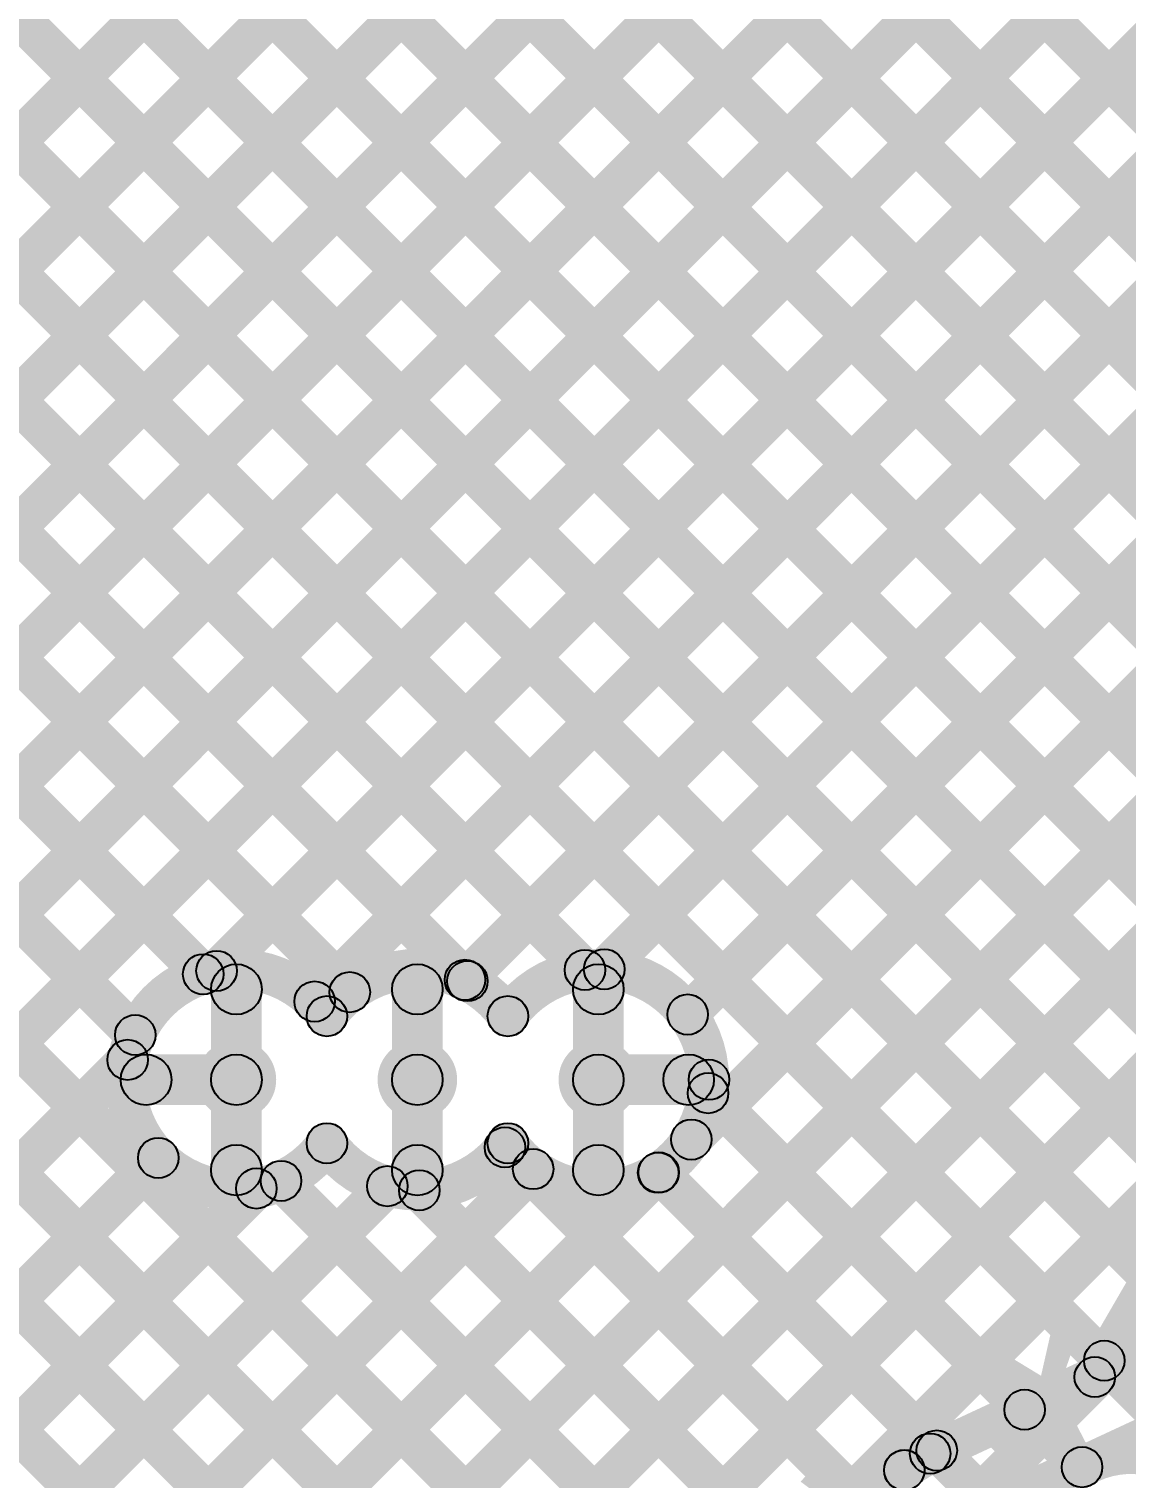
# Model space of a CAD drawing. Header units: millimetres. Extents: x 2.72 to 4.82, y 2.46 to 3.29.
# Drawn here: x 3.6684 to 3.8854, y 2.7142 to 3.0008 of the extents above; entities that cross this region are included whole.
import ezdxf

# ---------------------------------------------------------------- set-up
doc = ezdxf.new("R2010")
doc.units = ezdxf.units.MM
doc.header["$MEASUREMENT"] = 0
for name, color, linetype in [('BottomLayer', 5, 'Continuous'), ('TopLayer', 1, 'Continuous'), ('TopOverlay', 2, 'Continuous'), ('TopPaste', 8, 'Continuous'), ('TopSolder', 216, 'Continuous'), ('ViaHoleLayer', 16, 'Continuous')]:
    doc.layers.add(name, color=color, linetype=linetype)

# ---------------------------------------------------------------- blocks, each defined once
blk = doc.blocks.new('LED_0201_104')
at = {"layer": 'TopLayer'}
for points in [[(-0.01181, 0.00689), (-0.00394, 0.00689), (-0.00394, -0.00689), (-0.01181, -0.00689)], [(0.00394, 0.00689), (0.01181, 0.00689), (0.01181, -0.00689), (0.00394, -0.00689)]]:
    blk.add_hatch(color=1, dxfattribs=at).paths.add_polyline_path(points)
at = {"layer": 'TopOverlay'}
h = blk.add_hatch(color=2, dxfattribs=at)
edge = h.paths.add_edge_path()
edge.add_arc((-0.016, 0.011), 0.0025, 0, 360)
h = blk.add_hatch(color=2, dxfattribs=at)
edge = h.paths.add_edge_path()
edge.add_arc((-0.016, 0.011), 0.0025, 0, 360)
for points in [[(0.016, 0.0135), (0.016, 0.0085), (-0.016, 0.0085), (-0.016, 0.0135)], [(0.016, -0.013), (0.029, -0.013), (0.029, 0.013), (0.016, 0.013)], [(-0.0185, 0.011), (-0.0135, 0.011), (-0.0135, -0.011), (-0.0185, -0.011)], [(0.013, -0.011), (0.017, -0.011), (0.017, 0.011), (0.013, 0.011)], [(0.016, -0.0085), (0.016, -0.0135), (-0.016, -0.0135), (-0.016, -0.0085)]]:
    blk.add_hatch(color=2, dxfattribs=at).paths.add_polyline_path(points)
h = blk.add_hatch(color=2, dxfattribs=at)
edge = h.paths.add_edge_path()
edge.add_arc((0.016, 0.011), 0.0025, 0, 360)
h = blk.add_hatch(color=2, dxfattribs=at)
edge = h.paths.add_edge_path()
edge.add_arc((-0.016, -0.011), 0.0025, 0, 360)
h = blk.add_hatch(color=2, dxfattribs=at)
edge = h.paths.add_edge_path()
edge.add_arc((-0.016, -0.011), 0.0025, 0, 360)
h = blk.add_hatch(color=2, dxfattribs=at)
edge = h.paths.add_edge_path()
edge.add_arc((0.016, -0.011), 0.0025, 0, 360)
at = {"layer": 'TopPaste'}
for points in [[(-0.01181, 0.00689), (-0.00394, 0.00689), (-0.00394, -0.00689), (-0.01181, -0.00689)], [(0.00394, 0.00689), (0.01181, 0.00689), (0.01181, -0.00689), (0.00394, -0.00689)]]:
    blk.add_hatch(color=8, dxfattribs=at).paths.add_polyline_path(points)
at = {"layer": 'TopSolder'}
for points in [[(-0.01398, 0.00906), (-0.00177, 0.00906), (-0.00177, -0.00906), (-0.01398, -0.00906)], [(0.00177, 0.00906), (0.01398, 0.00906), (0.01398, -0.00906), (0.00177, -0.00906)]]:
    blk.add_hatch(color=216, dxfattribs=at).paths.add_polyline_path(points)
at = {"layer": 'TopOverlay'}
for centre in [(-0.016, 0.011), (-0.016, 0.011), (0.016, 0.011), (-0.016, -0.011), (-0.016, -0.011), (0.016, -0.011)]:
    blk.add_circle(centre, 0.0025, dxfattribs=at)

msp = doc.modelspace()

# ---------------------------------------------------------------- hatches: boundary and pattern name
at = {"layer": 'BottomLayer'}
for points in [[(3.49148, 3.17229), (3.49714, 3.17795), (3.9026, 2.77249), (3.89694, 2.76683)], [(3.51694, 3.17229), (3.5226, 3.17795), (3.91194, 2.7886), (3.90628, 2.78295)], [(3.54239, 3.17229), (3.54805, 3.17795), (3.92289, 2.80311), (3.91724, 2.79745)], [(3.566, 2.87304), (3.56035, 2.8787), (3.8596, 3.17795), (3.86525, 3.17229)], [(3.56669, 2.84827), (3.56104, 2.85393), (3.88505, 3.17795), (3.89071, 3.17229)], [(3.57317, 2.82929), (3.56751, 2.83495), (3.91051, 3.17795), (3.91616, 3.17229)], [(3.56785, 3.17229), (3.57351, 3.17795), (3.92589, 2.82557), (3.92023, 2.81991)], [(3.57964, 2.8103), (3.57398, 2.81596), (3.93596, 3.17795), (3.94162, 3.17229)], [(3.58611, 2.79132), (3.58045, 2.79698), (3.96142, 3.17795), (3.96708, 3.17229)], [(3.59331, 3.17229), (3.59896, 3.17795), (3.92583, 2.85108), (3.92017, 2.84542)], [(3.61876, 3.17229), (3.62442, 3.17795), (3.92583, 2.87654), (3.92017, 2.87088)], [(3.64422, 3.17229), (3.64987, 3.17795), (3.92583, 2.90199), (3.92017, 2.89634)], [(3.66967, 3.17229), (3.67533, 3.17795), (3.92583, 2.92745), (3.92017, 2.92179)], [(3.69513, 3.17229), (3.70079, 3.17795), (3.92583, 2.9529), (3.92017, 2.94725)], [(3.59258, 2.77234), (3.58692, 2.77799), (3.95738, 3.14846), (3.96304, 3.1428)], [(3.55917, 3.07914), (3.56483, 3.0848), (3.89325, 2.75638), (3.8876, 2.75072)], [(3.59905, 2.75335), (3.59339, 2.75901), (3.92017, 3.08579), (3.92583, 3.08013)], [(3.55917, 3.05369), (3.56483, 3.05935), (3.88391, 2.74026), (3.87826, 2.7346)], [(3.61153, 2.74038), (3.60588, 2.74603), (3.92017, 3.06033), (3.92583, 3.05467)], [(3.55917, 3.02823), (3.56483, 3.03389), (3.78118, 2.81754), (3.77552, 2.81188)], [(3.7083, 2.81169), (3.70264, 2.81735), (3.92017, 3.03487), (3.92583, 3.02922)], [(3.7277, 2.80563), (3.72204, 2.81129), (3.92017, 3.00942), (3.92583, 3.00376)], [(3.55917, 3.00278), (3.56483, 3.00843), (3.75793, 2.81533), (3.75227, 2.80968)], [(3.75744, 2.80992), (3.75178, 2.81557), (3.92017, 2.98396), (3.92583, 2.97831)], [(3.55917, 2.97732), (3.56483, 2.98298), (3.73466, 2.81314), (3.72901, 2.80749)], [(3.78499, 2.81201), (3.77934, 2.81767), (3.92017, 2.95851), (3.92583, 2.95285)], [(3.55917, 2.95187), (3.56483, 2.95752), (3.70566, 2.81669), (3.7, 2.81104)], [(3.55921, 2.92637), (3.56487, 2.93202), (3.69222, 2.80467), (3.68657, 2.79902)], [(3.8015, 2.80306), (3.79584, 2.80872), (3.92017, 2.93305), (3.92583, 2.92739)], [(3.80222, 2.77833), (3.79656, 2.78399), (3.92017, 2.9076), (3.92583, 2.90194)], [(3.55977, 2.90036), (3.56542, 2.90602), (3.78184, 2.6896), (3.77619, 2.68394)], [(3.73791, 2.68857), (3.73226, 2.69423), (3.92017, 2.88214), (3.92583, 2.87648)], [(3.56032, 2.87435), (3.56598, 2.88001), (3.75339, 2.6926), (3.74773, 2.68694)], [(3.76094, 2.68614), (3.75529, 2.6918), (3.92017, 2.85668), (3.92583, 2.85103)], [(3.56109, 2.84812), (3.56675, 2.85378), (3.72493, 2.69559), (3.71928, 2.68994)], [(3.78397, 2.68372), (3.77832, 2.68937), (3.92017, 2.83123), (3.92583, 2.82557)], [(3.57425, 2.80951), (3.57991, 2.81516), (3.69648, 2.69859), (3.69082, 2.69293)], [(3.7144, 2.793), (3.7044, 2.793), (3.7044, 2.81087), (3.7144, 2.81087)], [(3.7502, 2.793), (3.7402, 2.793), (3.7402, 2.81087), (3.7502, 2.81087)], [(3.786, 2.793), (3.776, 2.793), (3.776, 2.81087), (3.786, 2.81087)], [(3.62755, 2.73094), (3.62189, 2.7366), (3.68505, 2.79976), (3.69071, 2.7941)], [(3.69153, 2.788), (3.69153, 2.798), (3.7094, 2.798), (3.7094, 2.788)], [(3.781, 2.788), (3.781, 2.798), (3.79887, 2.798), (3.79887, 2.788)], [(3.80878, 2.68307), (3.80313, 2.68873), (3.91135, 2.79695), (3.91701, 2.7913)], [(3.7144, 2.77513), (3.7044, 2.77513), (3.7044, 2.793), (3.7144, 2.793)], [(3.7502, 2.77513), (3.7402, 2.77513), (3.7402, 2.793), (3.7502, 2.793)], [(3.786, 2.77513), (3.776, 2.77513), (3.776, 2.793), (3.786, 2.793)], [(3.79988, 2.78752), (3.80554, 2.79318), (3.86815, 2.73057), (3.86249, 2.72491)], [(3.88267, 2.73219), (3.87575, 2.7362), (3.90904, 2.79362), (3.91596, 2.78961)], [(3.64357, 2.7215), (3.63791, 2.72716), (3.69111, 2.78036), (3.69677, 2.7747)], [(3.75969, 2.77681), (3.76534, 2.78246), (3.83611, 2.71169), (3.83046, 2.70604)], [(3.69185, 2.69342), (3.6862, 2.69908), (3.76528, 2.77816), (3.77094, 2.7725)], [(3.71488, 2.69099), (3.70923, 2.69665), (3.79001, 2.77744), (3.79567, 2.77178)], [(3.79011, 2.77184), (3.79576, 2.7775), (3.85078, 2.72249), (3.84512, 2.71683)], [(3.65958, 2.71206), (3.65393, 2.71772), (3.71052, 2.77431), (3.71618, 2.76866)], [(3.6756, 2.70262), (3.66995, 2.70828), (3.73644, 2.77477), (3.7421, 2.76912)], [(3.71542, 2.77017), (3.72107, 2.77582), (3.80845, 2.68845), (3.80279, 2.68279)], [(3.74274, 2.7683), (3.74839, 2.77396), (3.82228, 2.70007), (3.81662, 2.69441)], [(3.84832, 2.71542), (3.84495, 2.72267), (3.87752, 2.73783), (3.8809, 2.73057)], [(3.85465, 2.70182), (3.85127, 2.70907), (3.88813, 2.72621), (3.8915, 2.71896)], [(3.80645, 2.68109), (3.8013, 2.68721), (3.83894, 2.71885), (3.84409, 2.71272)]]:
    msp.add_hatch(color=5, dxfattribs=at).paths.add_polyline_path(points)
h = msp.add_hatch(color=5, dxfattribs=at)
edge = h.paths.add_edge_path()
edge.add_arc((3.70283, 2.81386), 0.004, 0, 360)
h = msp.add_hatch(color=5, dxfattribs=at)
edge = h.paths.add_edge_path()
edge.add_arc((3.70547, 2.81452), 0.004, 0, 360)
h = msp.add_hatch(color=5, dxfattribs=at)
edge = h.paths.add_edge_path()
edge.add_arc((3.77835, 2.81471), 0.004, 0, 360)
h = msp.add_hatch(color=5, dxfattribs=at)
edge = h.paths.add_edge_path()
edge.add_arc((3.78216, 2.81484), 0.004, 0, 360)
h = msp.add_hatch(color=5, dxfattribs=at)
edge = h.paths.add_edge_path()
edge.add_arc((3.7094, 2.81087), 0.005, 0, 360)
h = msp.add_hatch(color=5, dxfattribs=at)
edge = h.paths.add_edge_path()
edge.add_arc((3.73183, 2.81032), 0.004, 0, 360)
h = msp.add_hatch(color=5, dxfattribs=at)
edge = h.paths.add_edge_path()
edge.add_arc((3.7452, 2.81087), 0.005, 0, 360)
h = msp.add_hatch(color=5, dxfattribs=at)
edge = h.paths.add_edge_path()
edge.add_arc((3.75461, 2.81275), 0.004, 0, 360)
h = msp.add_hatch(color=5, dxfattribs=at)
edge = h.paths.add_edge_path()
edge.add_arc((3.7551, 2.81251), 0.004, 0, 360)
h = msp.add_hatch(color=5, dxfattribs=at)
edge = h.paths.add_edge_path()
edge.add_arc((3.781, 2.81087), 0.005, 0, 360)
h = msp.add_hatch(color=5, dxfattribs=at)
edge = h.paths.add_edge_path()
edge.add_arc((3.72487, 2.80846), 0.004, 0, 360)
h = msp.add_hatch(color=5, dxfattribs=at)
edge = h.paths.add_edge_path()
edge.add_arc((3.7273, 2.80557), 0.004, 0, 360)
h = msp.add_hatch(color=5, dxfattribs=at)
edge = h.paths.add_edge_path()
edge.add_arc((3.7273, 2.80557), 0.004, 0, 360)
h = msp.add_hatch(color=5, dxfattribs=at)
edge = h.paths.add_edge_path()
edge.add_arc((3.7631, 2.80557), 0.004, 0, 360)
h = msp.add_hatch(color=5, dxfattribs=at)
edge = h.paths.add_edge_path()
edge.add_arc((3.7631, 2.80557), 0.004, 0, 360)
h = msp.add_hatch(color=5, dxfattribs=at)
edge = h.paths.add_edge_path()
edge.add_arc((3.79867, 2.80589), 0.004, 0, 360)
h = msp.add_hatch(color=5, dxfattribs=at)
edge = h.paths.add_edge_path()
edge.add_arc((3.68939, 2.80184), 0.004, 0, 360)
h = msp.add_hatch(color=5, dxfattribs=at)
edge = h.paths.add_edge_path()
edge.add_arc((3.68788, 2.79693), 0.004, 0, 360)
h = msp.add_hatch(color=5, dxfattribs=at)
edge = h.paths.add_edge_path()
edge.add_arc((3.7094, 2.793), 0.00787, 0, 360)
h = msp.add_hatch(color=5, dxfattribs=at)
edge = h.paths.add_edge_path()
edge.add_arc((3.7452, 2.793), 0.00787, 0, 360)
h = msp.add_hatch(color=5, dxfattribs=at)
edge = h.paths.add_edge_path()
edge.add_arc((3.781, 2.793), 0.00787, 0, 360)
h = msp.add_hatch(color=5, dxfattribs=at)
edge = h.paths.add_edge_path()
edge.add_arc((3.69153, 2.793), 0.005, 0, 360)
h = msp.add_hatch(color=5, dxfattribs=at)
edge = h.paths.add_edge_path()
edge.add_arc((3.7094, 2.793), 0.005, 0, 360)
h = msp.add_hatch(color=5, dxfattribs=at)
edge = h.paths.add_edge_path()
edge.add_arc((3.7094, 2.793), 0.005, 0, 360)
h = msp.add_hatch(color=5, dxfattribs=at)
edge = h.paths.add_edge_path()
edge.add_arc((3.7094, 2.793), 0.005, 0, 360)
h = msp.add_hatch(color=5, dxfattribs=at)
edge = h.paths.add_edge_path()
edge.add_arc((3.7452, 2.793), 0.005, 0, 360)
h = msp.add_hatch(color=5, dxfattribs=at)
edge = h.paths.add_edge_path()
edge.add_arc((3.7452, 2.793), 0.005, 0, 360)
h = msp.add_hatch(color=5, dxfattribs=at)
edge = h.paths.add_edge_path()
edge.add_arc((3.781, 2.793), 0.005, 0, 360)
h = msp.add_hatch(color=5, dxfattribs=at)
edge = h.paths.add_edge_path()
edge.add_arc((3.781, 2.793), 0.005, 0, 360)
h = msp.add_hatch(color=5, dxfattribs=at)
edge = h.paths.add_edge_path()
edge.add_arc((3.781, 2.793), 0.005, 0, 360)
h = msp.add_hatch(color=5, dxfattribs=at)
edge = h.paths.add_edge_path()
edge.add_arc((3.79887, 2.793), 0.005, 0, 360)
h = msp.add_hatch(color=5, dxfattribs=at)
edge = h.paths.add_edge_path()
edge.add_arc((3.80271, 2.79035), 0.004, 0, 360)
h = msp.add_hatch(color=5, dxfattribs=at)
edge = h.paths.add_edge_path()
edge.add_arc((3.80287, 2.793), 0.004, 0, 360)
h = msp.add_hatch(color=5, dxfattribs=at)
edge = h.paths.add_edge_path()
edge.add_arc((3.80287, 2.793), 0.004, 0, 360)
h = msp.add_hatch(color=5, dxfattribs=at)
edge = h.paths.add_edge_path()
edge.add_arc((3.7273, 2.78043), 0.004, 0, 360)
h = msp.add_hatch(color=5, dxfattribs=at)
edge = h.paths.add_edge_path()
edge.add_arc((3.7273, 2.78043), 0.004, 0, 360)
h = msp.add_hatch(color=5, dxfattribs=at)
edge = h.paths.add_edge_path()
edge.add_arc((3.76252, 2.77963), 0.004, 0, 360)
h = msp.add_hatch(color=5, dxfattribs=at)
edge = h.paths.add_edge_path()
edge.add_arc((3.7631, 2.78043), 0.004, 0, 360)
h = msp.add_hatch(color=5, dxfattribs=at)
edge = h.paths.add_edge_path()
edge.add_arc((3.7631, 2.78043), 0.004, 0, 360)
h = msp.add_hatch(color=5, dxfattribs=at)
edge = h.paths.add_edge_path()
edge.add_arc((3.79939, 2.78116), 0.004, 0, 360)
h = msp.add_hatch(color=5, dxfattribs=at)
edge = h.paths.add_edge_path()
edge.add_arc((3.69394, 2.77753), 0.004, 0, 360)
h = msp.add_hatch(color=5, dxfattribs=at)
edge = h.paths.add_edge_path()
edge.add_arc((3.7094, 2.77513), 0.005, 0, 360)
h = msp.add_hatch(color=5, dxfattribs=at)
edge = h.paths.add_edge_path()
edge.add_arc((3.7452, 2.77513), 0.005, 0, 360)
h = msp.add_hatch(color=5, dxfattribs=at)
edge = h.paths.add_edge_path()
edge.add_arc((3.781, 2.77513), 0.005, 0, 360)
h = msp.add_hatch(color=5, dxfattribs=at)
edge = h.paths.add_edge_path()
edge.add_arc((3.76811, 2.77533), 0.004, 0, 360)
h = msp.add_hatch(color=5, dxfattribs=at)
edge = h.paths.add_edge_path()
edge.add_arc((3.79284, 2.77461), 0.004, 0, 360)
h = msp.add_hatch(color=5, dxfattribs=at)
edge = h.paths.add_edge_path()
edge.add_arc((3.79294, 2.77467), 0.004, 0, 360)
h = msp.add_hatch(color=5, dxfattribs=at)
edge = h.paths.add_edge_path()
edge.add_arc((3.71335, 2.77149), 0.004, 0, 360)
h = msp.add_hatch(color=5, dxfattribs=at)
edge = h.paths.add_edge_path()
edge.add_arc((3.71824, 2.77299), 0.004, 0, 360)
h = msp.add_hatch(color=5, dxfattribs=at)
edge = h.paths.add_edge_path()
edge.add_arc((3.73927, 2.77195), 0.004, 0, 360)
h = msp.add_hatch(color=5, dxfattribs=at)
edge = h.paths.add_edge_path()
edge.add_arc((3.74557, 2.77113), 0.004, 0, 360)
h = msp.add_hatch(color=5, dxfattribs=at)
edge = h.paths.add_edge_path()
edge.add_arc((3.88108, 2.73743), 0.004, 0, 360)
h = msp.add_hatch(color=5, dxfattribs=at)
edge = h.paths.add_edge_path()
edge.add_arc((3.87921, 2.7342), 0.004, 0, 360)
h = msp.add_hatch(color=5, dxfattribs=at)
edge = h.paths.add_edge_path()
edge.add_arc((3.87921, 2.7342), 0.004, 0, 360)
h = msp.add_hatch(color=5, dxfattribs=at)
edge = h.paths.add_edge_path()
edge.add_arc((3.86532, 2.72774), 0.004, 0, 360)
h = msp.add_hatch(color=5, dxfattribs=at)
edge = h.paths.add_edge_path()
edge.add_arc((3.84664, 2.71905), 0.004, 0, 360)
h = msp.add_hatch(color=5, dxfattribs=at)
edge = h.paths.add_edge_path()
edge.add_arc((3.84664, 2.71905), 0.004, 0, 360)
h = msp.add_hatch(color=5, dxfattribs=at)
edge = h.paths.add_edge_path()
edge.add_arc((3.84795, 2.71966), 0.004, 0, 360)
h = msp.add_hatch(color=5, dxfattribs=at)
edge = h.paths.add_edge_path()
edge.add_arc((3.84152, 2.71578), 0.004, 0, 360)
h = msp.add_hatch(color=5, dxfattribs=at)
edge = h.paths.add_edge_path()
edge.add_arc((3.84153, 2.71579), 0.004, 0, 360)
at = {"layer": 'TopLayer'}
for points in [[(3.48036, 3.18341), (3.48602, 3.18907), (3.92277, 2.75232), (3.91711, 2.74666)], [(3.50583, 3.1834), (3.51148, 3.18906), (3.93276, 2.76778), (3.9271, 2.76213)], [(3.53129, 3.18339), (3.53695, 3.18905), (3.93819, 2.78781), (3.93253, 2.78215)], [(3.54168, 2.84872), (3.53603, 2.85438), (3.87055, 3.1889), (3.87621, 3.18324)], [(3.54853, 2.83011), (3.54288, 2.83577), (3.89599, 3.18889), (3.90165, 3.18323)], [(3.54885, 2.80498), (3.5432, 2.81063), (3.92144, 3.18888), (3.9271, 3.18322)], [(3.5532, 2.78387), (3.54754, 2.78952), (3.94688, 3.18887), (3.95254, 3.18321)], [(3.55676, 3.18338), (3.56242, 3.18904), (3.94931, 2.80214), (3.94366, 2.79648)], [(3.56523, 2.77045), (3.55958, 2.7761), (3.97233, 3.18886), (3.97799, 3.1832)], [(3.58223, 3.18337), (3.58788, 3.18903), (3.95641, 2.8205), (3.95075, 2.81484)], [(3.60769, 3.18336), (3.61335, 3.18901), (3.96583, 2.83653), (3.96017, 2.83088)], [(3.63316, 3.18335), (3.63882, 3.189), (3.96424, 2.86358), (3.95858, 2.85793)], [(3.65863, 3.18334), (3.66428, 3.18899), (3.95764, 2.89563), (3.95199, 2.88998)], [(3.68409, 3.18332), (3.68975, 3.18898), (3.96483, 2.9139), (3.95917, 2.90825)], [(3.57652, 2.75627), (3.57086, 2.76193), (3.95738, 3.14846), (3.96304, 3.1428)], [(3.585, 2.73931), (3.57935, 2.74496), (3.95917, 3.12479), (3.96483, 3.11913)], [(3.52886, 3.10946), (3.53451, 3.11512), (3.91165, 2.73798), (3.90599, 2.73233)], [(3.52742, 3.08544), (3.53307, 3.0911), (3.89849, 2.72568), (3.89284, 2.72002)], [(3.59768, 2.72653), (3.59203, 2.73219), (3.94338, 3.08354), (3.94903, 3.07788)], [(3.7083, 2.81169), (3.70264, 2.81735), (3.95677, 3.07147), (3.96243, 3.06582)], [(3.52892, 3.05849), (3.53458, 3.06414), (3.78118, 2.81754), (3.77552, 2.81188)], [(3.7277, 2.80563), (3.72204, 2.81129), (3.95923, 3.04848), (3.96489, 3.04283)], [(3.53841, 3.02354), (3.54406, 3.0292), (3.75793, 2.81533), (3.75227, 2.80968)], [(3.75744, 2.80992), (3.75178, 2.81557), (3.9593, 3.02309), (3.96495, 3.01743)], [(3.52911, 3.00738), (3.53477, 3.01304), (3.73466, 2.81314), (3.72901, 2.80749)], [(3.5266, 2.98443), (3.53226, 2.99009), (3.70566, 2.81669), (3.7, 2.81104)], [(3.78499, 2.81201), (3.77934, 2.81767), (3.94653, 2.98487), (3.95219, 2.97921)], [(3.8015, 2.80306), (3.79584, 2.80872), (3.95764, 2.97052), (3.9633, 2.96486)], [(3.52923, 2.95635), (3.53489, 2.962), (3.69222, 2.80467), (3.68657, 2.79902)], [(3.80222, 2.77833), (3.79656, 2.78399), (3.95923, 2.94666), (3.96489, 2.941)], [(3.53747, 2.92265), (3.54313, 2.92831), (3.79956, 2.67188), (3.79391, 2.66622)], [(3.71369, 2.66435), (3.70804, 2.67), (3.95917, 2.92114), (3.96483, 2.91548)], [(3.52917, 2.9055), (3.53483, 2.91116), (3.77816, 2.66782), (3.77251, 2.66216)], [(3.52567, 2.88354), (3.53133, 2.8892), (3.75408, 2.66644), (3.74843, 2.66079)], [(3.73253, 2.65772), (3.72687, 2.66338), (3.95032, 2.88684), (3.95598, 2.88118)], [(3.76147, 2.66121), (3.75581, 2.66687), (3.9593, 2.87035), (3.96495, 2.8647)], [(3.54106, 2.84269), (3.54672, 2.84835), (3.72915, 2.66592), (3.7235, 2.66026)], [(3.79267, 2.66696), (3.78701, 2.67261), (3.95732, 2.84292), (3.96298, 2.83726)], [(3.7144, 2.793), (3.7044, 2.793), (3.7044, 2.81087), (3.7144, 2.81087)], [(3.7502, 2.793), (3.7402, 2.793), (3.7402, 2.81087), (3.7502, 2.81087)], [(3.786, 2.793), (3.776, 2.793), (3.776, 2.81087), (3.786, 2.81087)], [(3.61041, 2.7138), (3.60475, 2.71946), (3.68505, 2.79976), (3.69071, 2.7941)], [(3.69153, 2.788), (3.69153, 2.798), (3.7094, 2.798), (3.7094, 2.788)], [(3.781, 2.788), (3.781, 2.798), (3.79887, 2.798), (3.79887, 2.788)], [(3.82524, 2.67407), (3.81958, 2.67972), (3.93628, 2.79643), (3.94194, 2.79077)], [(3.7144, 2.77513), (3.7044, 2.77513), (3.7044, 2.793), (3.7144, 2.793)], [(3.7502, 2.77513), (3.7402, 2.77513), (3.7402, 2.793), (3.7502, 2.793)], [(3.786, 2.77513), (3.776, 2.77513), (3.776, 2.793), (3.786, 2.793)], [(3.79988, 2.78752), (3.80554, 2.79318), (3.87951, 2.7192), (3.87386, 2.71355)], [(3.61933, 2.69726), (3.61367, 2.70292), (3.69111, 2.78036), (3.69677, 2.7747)], [(3.75969, 2.77681), (3.76534, 2.78246), (3.85482, 2.69299), (3.84916, 2.68733)], [(3.67406, 2.67563), (3.66841, 2.68129), (3.76528, 2.77816), (3.77094, 2.7725)], [(3.69238, 2.66849), (3.68672, 2.67415), (3.79001, 2.77744), (3.79567, 2.77178)], [(3.79011, 2.77184), (3.79576, 2.7775), (3.87028, 2.70298), (3.86462, 2.69733)], [(3.63934, 2.69182), (3.63368, 2.69747), (3.71052, 2.77431), (3.71618, 2.76866)], [(3.65553, 2.68255), (3.64987, 2.6882), (3.73644, 2.77477), (3.7421, 2.76912)], [(3.71542, 2.77017), (3.72107, 2.77582), (3.81906, 2.67784), (3.8134, 2.67218)], [(3.74274, 2.7683), (3.74839, 2.77396), (3.8416, 2.68075), (3.83594, 2.67509)]]:
    msp.add_hatch(color=1, dxfattribs=at).paths.add_polyline_path(points)
h = msp.add_hatch(color=1, dxfattribs=at)
edge = h.paths.add_edge_path()
edge.add_arc((3.70283, 2.81386), 0.004, 0, 360)
h = msp.add_hatch(color=1, dxfattribs=at)
edge = h.paths.add_edge_path()
edge.add_arc((3.70547, 2.81452), 0.004, 0, 360)
h = msp.add_hatch(color=1, dxfattribs=at)
edge = h.paths.add_edge_path()
edge.add_arc((3.77835, 2.81471), 0.004, 0, 360)
h = msp.add_hatch(color=1, dxfattribs=at)
edge = h.paths.add_edge_path()
edge.add_arc((3.78216, 2.81484), 0.004, 0, 360)
h = msp.add_hatch(color=1, dxfattribs=at)
edge = h.paths.add_edge_path()
edge.add_arc((3.7094, 2.81087), 0.005, 0, 360)
h = msp.add_hatch(color=1, dxfattribs=at)
edge = h.paths.add_edge_path()
edge.add_arc((3.73183, 2.81032), 0.004, 0, 360)
h = msp.add_hatch(color=1, dxfattribs=at)
edge = h.paths.add_edge_path()
edge.add_arc((3.7452, 2.81087), 0.005, 0, 360)
h = msp.add_hatch(color=1, dxfattribs=at)
edge = h.paths.add_edge_path()
edge.add_arc((3.75461, 2.81275), 0.004, 0, 360)
h = msp.add_hatch(color=1, dxfattribs=at)
edge = h.paths.add_edge_path()
edge.add_arc((3.7551, 2.81251), 0.004, 0, 360)
h = msp.add_hatch(color=1, dxfattribs=at)
edge = h.paths.add_edge_path()
edge.add_arc((3.781, 2.81087), 0.005, 0, 360)
h = msp.add_hatch(color=1, dxfattribs=at)
edge = h.paths.add_edge_path()
edge.add_arc((3.72487, 2.80846), 0.004, 0, 360)
h = msp.add_hatch(color=1, dxfattribs=at)
edge = h.paths.add_edge_path()
edge.add_arc((3.7273, 2.80557), 0.004, 0, 360)
h = msp.add_hatch(color=1, dxfattribs=at)
edge = h.paths.add_edge_path()
edge.add_arc((3.7273, 2.80557), 0.004, 0, 360)
h = msp.add_hatch(color=1, dxfattribs=at)
edge = h.paths.add_edge_path()
edge.add_arc((3.7631, 2.80557), 0.004, 0, 360)
h = msp.add_hatch(color=1, dxfattribs=at)
edge = h.paths.add_edge_path()
edge.add_arc((3.7631, 2.80557), 0.004, 0, 360)
h = msp.add_hatch(color=1, dxfattribs=at)
edge = h.paths.add_edge_path()
edge.add_arc((3.79867, 2.80589), 0.004, 0, 360)
h = msp.add_hatch(color=1, dxfattribs=at)
edge = h.paths.add_edge_path()
edge.add_arc((3.68939, 2.80184), 0.004, 0, 360)
h = msp.add_hatch(color=1, dxfattribs=at)
edge = h.paths.add_edge_path()
edge.add_arc((3.68788, 2.79693), 0.004, 0, 360)
h = msp.add_hatch(color=1, dxfattribs=at)
edge = h.paths.add_edge_path()
edge.add_arc((3.7094, 2.793), 0.00787, 0, 360)
h = msp.add_hatch(color=1, dxfattribs=at)
edge = h.paths.add_edge_path()
edge.add_arc((3.7452, 2.793), 0.00787, 0, 360)
h = msp.add_hatch(color=1, dxfattribs=at)
edge = h.paths.add_edge_path()
edge.add_arc((3.781, 2.793), 0.00787, 0, 360)
h = msp.add_hatch(color=1, dxfattribs=at)
edge = h.paths.add_edge_path()
edge.add_arc((3.69153, 2.793), 0.005, 0, 360)
h = msp.add_hatch(color=1, dxfattribs=at)
edge = h.paths.add_edge_path()
edge.add_arc((3.7094, 2.793), 0.005, 0, 360)
h = msp.add_hatch(color=1, dxfattribs=at)
edge = h.paths.add_edge_path()
edge.add_arc((3.7094, 2.793), 0.005, 0, 360)
h = msp.add_hatch(color=1, dxfattribs=at)
edge = h.paths.add_edge_path()
edge.add_arc((3.7094, 2.793), 0.005, 0, 360)
h = msp.add_hatch(color=1, dxfattribs=at)
edge = h.paths.add_edge_path()
edge.add_arc((3.7452, 2.793), 0.005, 0, 360)
h = msp.add_hatch(color=1, dxfattribs=at)
edge = h.paths.add_edge_path()
edge.add_arc((3.7452, 2.793), 0.005, 0, 360)
h = msp.add_hatch(color=1, dxfattribs=at)
edge = h.paths.add_edge_path()
edge.add_arc((3.781, 2.793), 0.005, 0, 360)
h = msp.add_hatch(color=1, dxfattribs=at)
edge = h.paths.add_edge_path()
edge.add_arc((3.781, 2.793), 0.005, 0, 360)
h = msp.add_hatch(color=1, dxfattribs=at)
edge = h.paths.add_edge_path()
edge.add_arc((3.781, 2.793), 0.005, 0, 360)
h = msp.add_hatch(color=1, dxfattribs=at)
edge = h.paths.add_edge_path()
edge.add_arc((3.79887, 2.793), 0.005, 0, 360)
h = msp.add_hatch(color=1, dxfattribs=at)
edge = h.paths.add_edge_path()
edge.add_arc((3.80271, 2.79035), 0.004, 0, 360)
h = msp.add_hatch(color=1, dxfattribs=at)
edge = h.paths.add_edge_path()
edge.add_arc((3.80287, 2.793), 0.004, 0, 360)
h = msp.add_hatch(color=1, dxfattribs=at)
edge = h.paths.add_edge_path()
edge.add_arc((3.80287, 2.793), 0.004, 0, 360)
h = msp.add_hatch(color=1, dxfattribs=at)
edge = h.paths.add_edge_path()
edge.add_arc((3.7273, 2.78043), 0.004, 0, 360)
h = msp.add_hatch(color=1, dxfattribs=at)
edge = h.paths.add_edge_path()
edge.add_arc((3.7273, 2.78043), 0.004, 0, 360)
h = msp.add_hatch(color=1, dxfattribs=at)
edge = h.paths.add_edge_path()
edge.add_arc((3.76252, 2.77963), 0.004, 0, 360)
h = msp.add_hatch(color=1, dxfattribs=at)
edge = h.paths.add_edge_path()
edge.add_arc((3.7631, 2.78043), 0.004, 0, 360)
h = msp.add_hatch(color=1, dxfattribs=at)
edge = h.paths.add_edge_path()
edge.add_arc((3.7631, 2.78043), 0.004, 0, 360)
h = msp.add_hatch(color=1, dxfattribs=at)
edge = h.paths.add_edge_path()
edge.add_arc((3.79939, 2.78116), 0.004, 0, 360)
h = msp.add_hatch(color=1, dxfattribs=at)
edge = h.paths.add_edge_path()
edge.add_arc((3.69394, 2.77753), 0.004, 0, 360)
h = msp.add_hatch(color=1, dxfattribs=at)
edge = h.paths.add_edge_path()
edge.add_arc((3.7094, 2.77513), 0.005, 0, 360)
h = msp.add_hatch(color=1, dxfattribs=at)
edge = h.paths.add_edge_path()
edge.add_arc((3.7452, 2.77513), 0.005, 0, 360)
h = msp.add_hatch(color=1, dxfattribs=at)
edge = h.paths.add_edge_path()
edge.add_arc((3.781, 2.77513), 0.005, 0, 360)
h = msp.add_hatch(color=1, dxfattribs=at)
edge = h.paths.add_edge_path()
edge.add_arc((3.76811, 2.77533), 0.004, 0, 360)
h = msp.add_hatch(color=1, dxfattribs=at)
edge = h.paths.add_edge_path()
edge.add_arc((3.79284, 2.77461), 0.004, 0, 360)
h = msp.add_hatch(color=1, dxfattribs=at)
edge = h.paths.add_edge_path()
edge.add_arc((3.79294, 2.77467), 0.004, 0, 360)
h = msp.add_hatch(color=1, dxfattribs=at)
edge = h.paths.add_edge_path()
edge.add_arc((3.71335, 2.77149), 0.004, 0, 360)
h = msp.add_hatch(color=1, dxfattribs=at)
edge = h.paths.add_edge_path()
edge.add_arc((3.71824, 2.77299), 0.004, 0, 360)
h = msp.add_hatch(color=1, dxfattribs=at)
edge = h.paths.add_edge_path()
edge.add_arc((3.73927, 2.77195), 0.004, 0, 360)
h = msp.add_hatch(color=1, dxfattribs=at)
edge = h.paths.add_edge_path()
edge.add_arc((3.74557, 2.77113), 0.004, 0, 360)
h = msp.add_hatch(color=1, dxfattribs=at)
edge = h.paths.add_edge_path()
edge.add_arc((3.87669, 2.71638), 0.004, 0, 360)
at = {"layer": 'ViaHoleLayer'}
h = msp.add_hatch(color=16, dxfattribs=at)
edge = h.paths.add_edge_path()
edge.add_arc((3.7094, 2.793), 0.00591, 0, 360)
h = msp.add_hatch(color=16, dxfattribs=at)
edge = h.paths.add_edge_path()
edge.add_arc((3.7452, 2.793), 0.00591, 0, 360)
h = msp.add_hatch(color=16, dxfattribs=at)
edge = h.paths.add_edge_path()
edge.add_arc((3.781, 2.793), 0.00591, 0, 360)

# ---------------------------------------------------------------- linework, layer by layer
at = {"layer": 'BottomLayer', "const_width": 0.008}
for points in [[(3.7273, 2.78043, -3.16363), (3.7273, 2.80557)], [(3.7273, 2.80557, -0.51965), (3.7631, 2.80557)], [(3.7631, 2.80557, -0.732676), (3.80287, 2.793)], [(3.80287, 2.793, -0.732676), (3.7631, 2.78043)], [(3.7631, 2.78043, -0.51965), (3.7273, 2.78043)], [(3.84153, 2.71579, -0.066101), (3.84664, 2.71905)]]:
    msp.add_lwpolyline(points, format="xyb", dxfattribs=at)
at = {"layer": 'BottomLayer'}
for centre, radius in [((3.70283, 2.81386), 0.004), ((3.70547, 2.81452), 0.004), ((3.77835, 2.81471), 0.004), ((3.78216, 2.81484), 0.004), ((3.7094, 2.81087), 0.005), ((3.73183, 2.81032), 0.004), ((3.7452, 2.81087), 0.005), ((3.75461, 2.81275), 0.004), ((3.7551, 2.81251), 0.004), ((3.781, 2.81087), 0.005), ((3.72487, 2.80846), 0.004), ((3.7273, 2.80557), 0.004), ((3.7273, 2.80557), 0.004), ((3.7631, 2.80557), 0.004), ((3.7631, 2.80557), 0.004), ((3.79867, 2.80589), 0.004), ((3.68939, 2.80184), 0.004), ((3.68788, 2.79693), 0.004), ((3.69153, 2.793), 0.005), ((3.7094, 2.793), 0.005), ((3.7094, 2.793), 0.005), ((3.7094, 2.793), 0.005), ((3.7452, 2.793), 0.005), ((3.7452, 2.793), 0.005), ((3.781, 2.793), 0.005), ((3.781, 2.793), 0.005), ((3.781, 2.793), 0.005), ((3.79887, 2.793), 0.005), ((3.80271, 2.79035), 0.004), ((3.80287, 2.793), 0.004), ((3.80287, 2.793), 0.004), ((3.7273, 2.78043), 0.004), ((3.7273, 2.78043), 0.004), ((3.76252, 2.77963), 0.004), ((3.7631, 2.78043), 0.004), ((3.7631, 2.78043), 0.004), ((3.79939, 2.78116), 0.004), ((3.69394, 2.77753), 0.004), ((3.7094, 2.77513), 0.005), ((3.7452, 2.77513), 0.005), ((3.781, 2.77513), 0.005), ((3.76811, 2.77533), 0.004), ((3.79284, 2.77461), 0.004), ((3.79294, 2.77467), 0.004), ((3.71335, 2.77149), 0.004), ((3.71824, 2.77299), 0.004), ((3.73927, 2.77195), 0.004), ((3.74557, 2.77113), 0.004), ((3.88108, 2.73743), 0.004), ((3.87921, 2.7342), 0.004), ((3.87921, 2.7342), 0.004), ((3.86532, 2.72774), 0.004), ((3.84664, 2.71905), 0.004), ((3.84664, 2.71905), 0.004), ((3.84795, 2.71966), 0.004), ((3.84152, 2.71578), 0.004), ((3.84153, 2.71579), 0.004)]:
    msp.add_circle(centre, radius, dxfattribs=at)
at = {"layer": 'TopLayer', "const_width": 0.008}
for points in [[(3.7273, 2.78043, -3.16363), (3.7273, 2.80557)], [(3.7273, 2.80557, -0.51965), (3.7631, 2.80557)], [(3.7631, 2.80557, -0.732676), (3.80287, 2.793)], [(3.80287, 2.793, -0.732676), (3.7631, 2.78043)], [(3.7631, 2.78043, -0.51965), (3.7273, 2.78043)], [(3.86747, 2.69927, -0.503144), (3.89094, 2.71845)]]:
    msp.add_lwpolyline(points, format="xyb", dxfattribs=at)
at = {"layer": 'TopLayer'}
for centre, radius in [((3.70283, 2.81386), 0.004), ((3.70547, 2.81452), 0.004), ((3.77835, 2.81471), 0.004), ((3.78216, 2.81484), 0.004), ((3.7094, 2.81087), 0.005), ((3.73183, 2.81032), 0.004), ((3.7452, 2.81087), 0.005), ((3.75461, 2.81275), 0.004), ((3.7551, 2.81251), 0.004), ((3.781, 2.81087), 0.005), ((3.72487, 2.80846), 0.004), ((3.7273, 2.80557), 0.004), ((3.7273, 2.80557), 0.004), ((3.7631, 2.80557), 0.004), ((3.7631, 2.80557), 0.004), ((3.79867, 2.80589), 0.004), ((3.68939, 2.80184), 0.004), ((3.68788, 2.79693), 0.004), ((3.69153, 2.793), 0.005), ((3.7094, 2.793), 0.005), ((3.7094, 2.793), 0.005), ((3.7094, 2.793), 0.005), ((3.7452, 2.793), 0.005), ((3.7452, 2.793), 0.005), ((3.781, 2.793), 0.005), ((3.781, 2.793), 0.005), ((3.781, 2.793), 0.005), ((3.79887, 2.793), 0.005), ((3.80271, 2.79035), 0.004), ((3.80287, 2.793), 0.004), ((3.80287, 2.793), 0.004), ((3.7273, 2.78043), 0.004), ((3.7273, 2.78043), 0.004), ((3.76252, 2.77963), 0.004), ((3.7631, 2.78043), 0.004), ((3.7631, 2.78043), 0.004), ((3.79939, 2.78116), 0.004), ((3.69394, 2.77753), 0.004), ((3.7094, 2.77513), 0.005), ((3.7452, 2.77513), 0.005), ((3.781, 2.77513), 0.005), ((3.76811, 2.77533), 0.004), ((3.79284, 2.77461), 0.004), ((3.79294, 2.77467), 0.004), ((3.71335, 2.77149), 0.004), ((3.71824, 2.77299), 0.004), ((3.73927, 2.77195), 0.004), ((3.74557, 2.77113), 0.004), ((3.87669, 2.71638), 0.004)]:
    msp.add_circle(centre, radius, dxfattribs=at)

# ---------------------------------------------------------------- block references
at = {"rotation": 133}
msp.add_blockref('LED_0201_104', (3.91237, 2.70724), dxfattribs=at)

# ---------------------------------------------------------------- texts
at = {"layer": 'TopOverlay'}
for rotation, p in [(133, (3.913, 2.75)), (120, (3.88, 2.715))]:
    msp.add_text('*', height=0.06, rotation=rotation, dxfattribs=at).set_placement(p)

doc.saveas('drawing.dxf')
